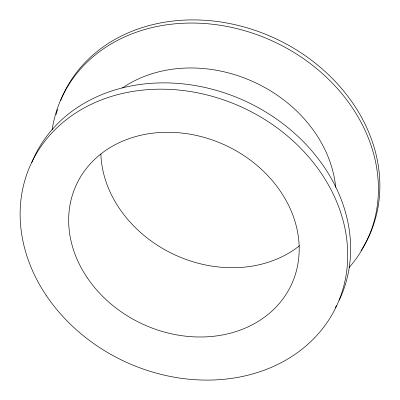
<?xml version="1.0" encoding="UTF-8"?>
<svg xmlns="http://www.w3.org/2000/svg" width="400" height="400" viewBox="0 0 400 400"><rect width="100%" height="100%" fill="white"/><g stroke="black" fill="none" stroke-linecap="round" stroke-linejoin="round"><path stroke-width="0.6" d="M122.365 87.99A131.045 108.895 24.9 0 1 254.84 82.44A131.045 108.895 24.9 0 1 335.705 187.425M52.14 129.92A168.485 140.01 24.9 0 1 273.43 41.455A168.485 140.01 24.9 0 1 349.13 267.51M299.475 245.75A118.565 98.525 24.9 0 1 174.8 254.825A118.565 98.525 24.9 0 1 100.86 153.94M336.43 305.72A168.485 140.01 24.9 0 1 335.245 307.86M31.78 162.55A168.485 140.01 24.9 0 1 243.32 100.215A168.485 140.01 24.9 0 1 339.205 300.265M361.64 249.605A168.485 140.01 24.9 0 1 360.98 250.63M56.035 114.69A168.485 140.01 24.9 0 1 57.525 109.38M60.56 100.71A168.485 140.01 24.9 0 1 279.205 40.37A168.485 140.01 24.9 0 1 361.965 249.085M86.935 277.27A118.565 98.525 24.9 0 0 286.355 293.915A118.565 98.525 24.9 0 0 178.48 132.725A118.565 98.525 24.9 0 0 86.935 277.27M46.095 295.22A168.485 140.01 24.9 0 0 329.485 318.875A168.485 140.01 24.9 0 0 176.185 89.815A168.485 140.01 24.9 0 0 46.095 295.22"/></g></svg>
